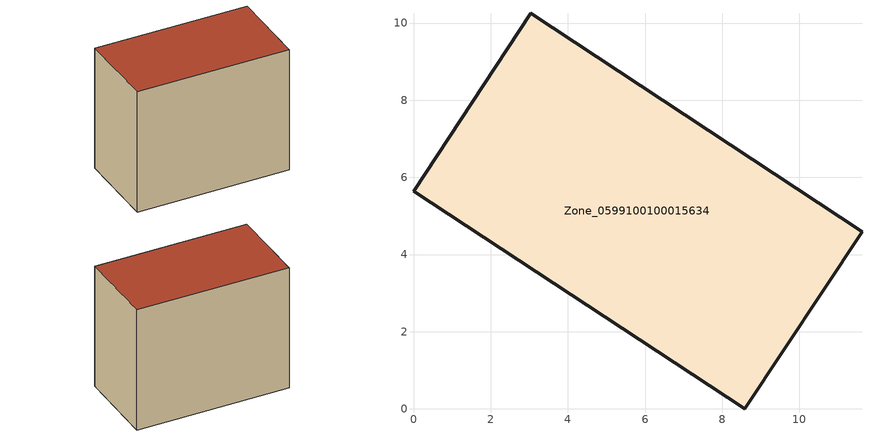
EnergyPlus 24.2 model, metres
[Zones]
Zone_0599100100015634
 floor ground (C_G): 11.62,4.59 8.58,0 0,5.65 3.04,10.26 z1.65
 wall outside (C_F): 8.58,0 11.62,4.59 3.04,10.26 0,5.65 8.58,0 z1.65:10.2
 roof outside (C_R): 3.04,10.26 0,5.65 8.58,0 11.62,4.59 z10.2
[BUILDING]
Pand.0599100100015634: North Axis=0; Terrain=City; Loads Convergence Tolerance Value=0.04; Temperature Convergence Tolerance Value=0.4; Solar Distribution=FullExterior; Maximum Number of Warmup Days=25; Minimum Number of Warmup Days=1
[Site:Location]
Rotterdam.The.Hague.AP_ZH_NLD Design_Conditions: Latitude=51.96; Longitude=4.45; Time Zone=1; Elevation=-4.5
[SITE:GROUNDTEMPERATURE:BUILDINGSURFACE]
18, 18, 18, 18, 18, 18, 18, 18, 18, 18, 18, 18
[MATERIAL] Thermal Absorptance=0.9; Solar Absorptance=0.7; Visible Absorptance=0.7
Name | Roughness | Thickness | Conductivity | Density | Specific Heat
G.TC.2015-2018 | MediumSmooth | 0.15 | 0.0428571 | 540 | 1210
F.TC.2015-2018 | Rough | 0.3 | 0.0666667 | 1920 | 840
R.TC.2015-2018 | MediumRough | 0.2 | 0.0333333 | 1500 | 1000
[CONSTRUCTION]
C_G: G.TC.2015-2018
C_F: F.TC.2015-2018
C_R: R.TC.2015-2018
[ZONE]
Zone_0599100100015634: Type=1; Multiplier=1; Ceiling Height=Autocalculate; Volume=Autocalculate; Floor Area=autocalculate; Part of Total Floor Area=Yes
[ZONEINFILTRATION:DESIGNFLOWRATE]
Infil_Zone_0599100100015634: Zone or ZoneList or Space or SpaceList=Zone_0599100100015634; Schedule=AlwaysOn; Design Flow Rate Calculation Method=Flow/Area; Flow Rate per Floor Area=0.0015; Constant Term Coefficient=1; Temperature Term Coefficient=0; Velocity Term Coefficient=0; Velocity Squared Term Coefficient=0
[HVACTEMPLATE:ZONE:IDEALLOADSAIRSYSTEM]
Zone_0599100100015634: Maximum Heating Supply Air Temperature=50; Minimum Cooling Supply Air Temperature=13; Maximum Heating Supply Air Humidity Ratio=0.0156; Minimum Cooling Supply Air Humidity Ratio=0.0077; Heating Limit=NoLimit; Cooling Limit=NoLimit; Dehumidification Control Type=ConstantSensibleHeatRatio; Cooling Sensible Heat Ratio=0.7; Dehumidification Setpoint=60; Humidification Control Type=None; Humidification Setpoint=30; Outdoor Air Method=None; Outdoor Air Flow Rate per Person=0.00944; Outdoor Air Flow Rate per Zone Floor Area=0; Outdoor Air Flow Rate per Zone=0; Demand Controlled Ventilation Type=None; Outdoor Air Economizer Type=NoEconomizer; Heat Recovery Type=None; Sensible Heat Recovery Effectiveness=0.7; Latent Heat Recovery Effectiveness=0.65
[ZONECONTROL:THERMOSTAT]
ThermostatControl_Zone_0599100100015634: Zone or ZoneList=Zone_0599100100015634; Control Type Schedule=DualSetpointControlType; Control 1=Thermostat_Zone_0599100100015634; Temperature Difference Between Cutout And Setpoint=0
[THERMOSTATSETPOINT:DUALSETPOINT]
Thermostat_Zone_0599100100015634: Heating Setpoint Temperature Schedule=HeatingSetpoint_Zone_0599100100015634; Cooling Setpoint Temperature Schedule=CoolingSetpoint_Zone_0599100100015634
[SCHEDULE:COMPACT]
HeatingSetpoint_Zone_0599100100015634: Through: 12/31, For: AllDays, Until: 24:00, 21
CoolingSetpoint_Zone_0599100100015634: Through: 12/31, For: AllDays, Until: 24:00, 24
DualSetpointControlType: Through: 12/31, For: AllDays, Until: 24:00, 4
AlwaysOn: Through: 12/31, For: AllDays, Until: 24:00, 1
